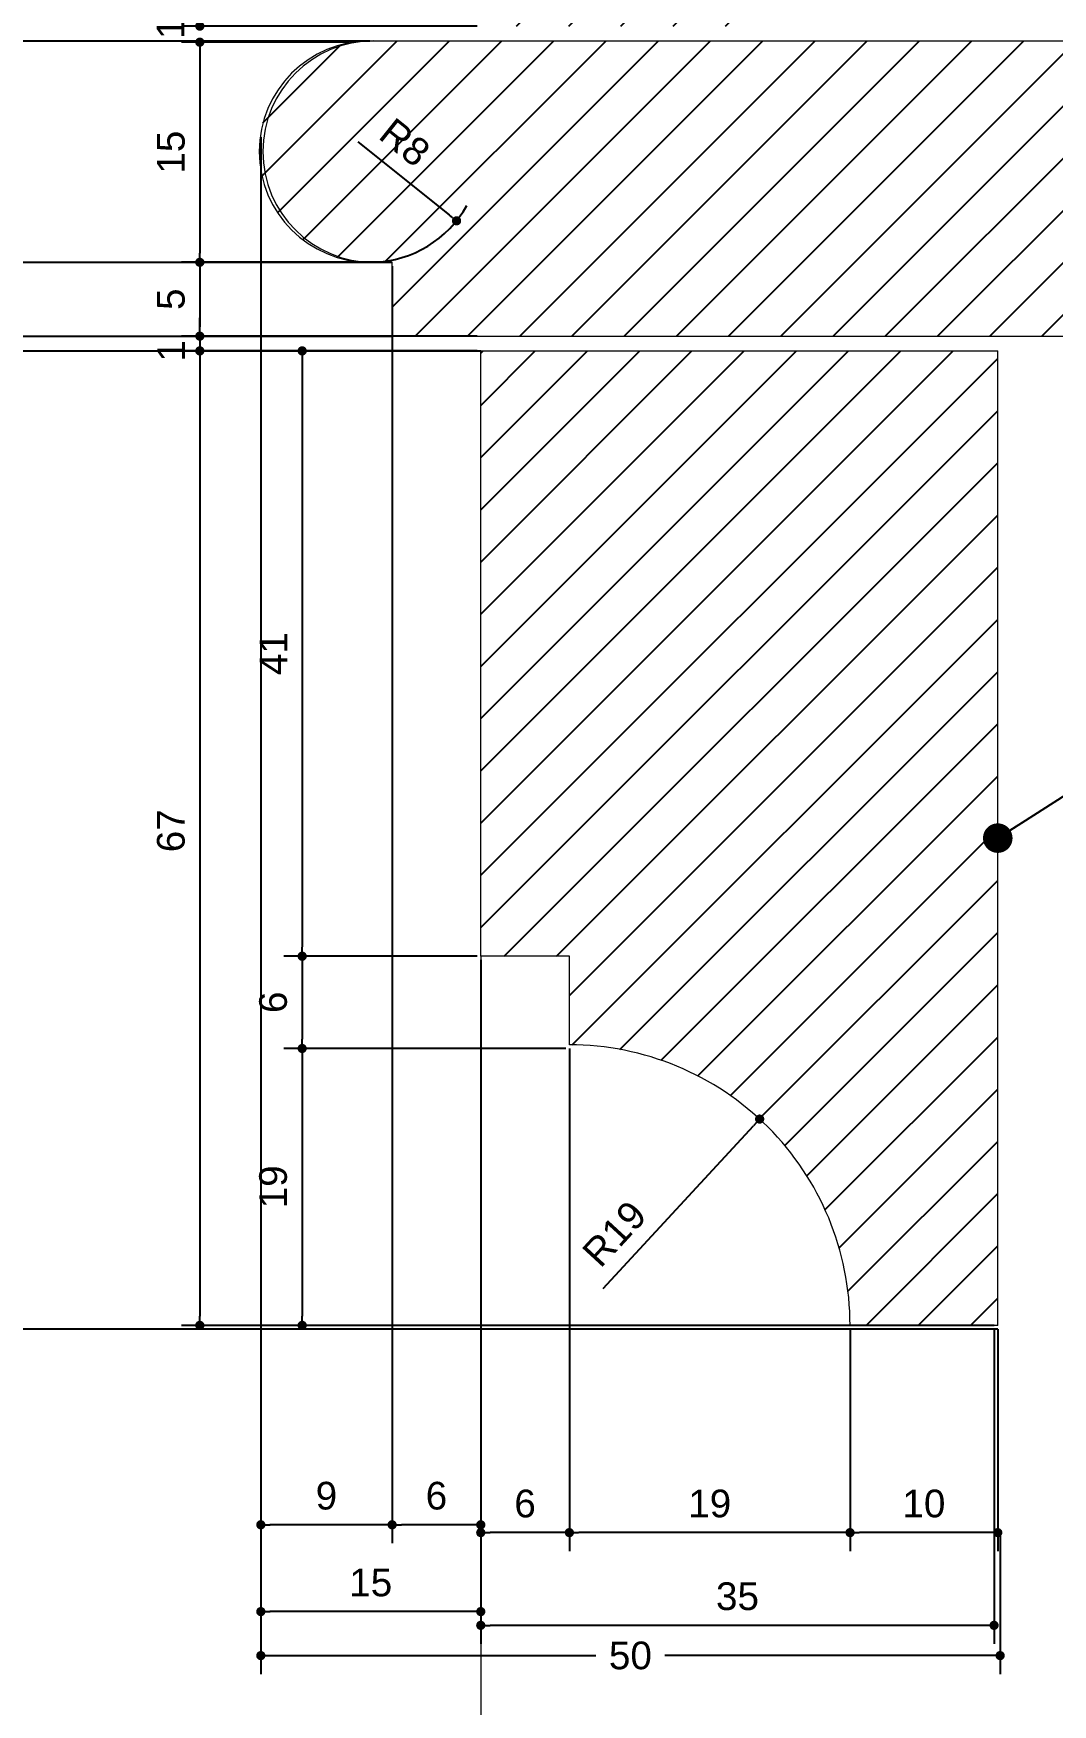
# Model space of a CAD drawing. Header units: inches. Extents: x 274057 to 444617, y 485849 to 635630.
# Drawn here: x 359455.8 to 359524.8, y 517236.6 to 517349.8 of the extents above; entities that cross this region are included whole.
import ezdxf

# ---------------------------------------------------------------- set-up
doc = ezdxf.new("R2010")
doc.units = ezdxf.units.IN
doc.header["$MEASUREMENT"] = 0
for name, color, linetype in [('8', 8, 'Continuous'), ('CQ curtains and frames', 252, 'Continuous'), ('CQ PANEL DIMENSION', 1, 'Continuous'), ('CQ SPOT DETAIL DIMENSION', 9, 'Continuous'), ('CQ SPOT DETAILS', 40, 'Continuous'), ('menuiserie', 32, 'Continuous')]:
    doc.layers.add(name, color=color, linetype=linetype)
doc.layers.add('Hardware Accs.', color=7, linetype='Continuous', lineweight=0)
doc.layers.add('Marble', color=6, linetype='Continuous', lineweight=0)
doc.styles.get("Standard").update_dxf_attribs({"font": 'arial.ttf'})
doc.dimstyles.new('chester 1.25', dxfattribs={"dimscale": 0.0125, "dimtxt": 150, "dimasz": 50, "dimexe": 100, "dimexo": 20, "dimgap": 80, "dimtad": 1, "dimdec": 0, "dimzin": 0, "dimdsep": 46, "dimtxsty": 'Standard', "dimblk": 'DOT', "dimcen": 100, "dimclrd": 1, "dimclre": 1, "dimclrt": 3, "dimadec": 0, "dimazin": 0, "dimtfac": 1, "dimtdec": 0, "dimtofl": 0, "dimtmove": 0, "dimatfit": 3, "dimfxl": 1, "dimtolj": 1, "dimtzin": 0, "dimlwd": -1, "dimarcsym": 0})
doc.dimstyles.new('chester 15', dxfattribs={"dimscale": 0.15, "dimtxt": 150, "dimasz": 100, "dimexe": 100, "dimexo": 0, "dimgap": 80, "dimtad": 1, "dimdec": 0, "dimzin": 0, "dimdsep": 46, "dimtxsty": 'Standard', "dimblk": 'DOT', "dimcen": 100, "dimclrd": 1, "dimclre": 1, "dimclrt": 3, "dimadec": 0, "dimazin": 0, "dimtfac": 1, "dimtdec": 0, "dimtofl": 0, "dimtmove": 0, "dimatfit": 3, "dimfxl": 1, "dimtolj": 1, "dimtzin": 0, "dimlwd": -1, "dimarcsym": 0})
doc.dimstyles.new('chester 5', dxfattribs={"dimscale": 0.05, "dimtxt": 150, "dimasz": 50, "dimexe": 100, "dimexo": 0, "dimgap": 80, "dimtad": 1, "dimdec": 0, "dimzin": 0, "dimdsep": 46, "dimtxsty": 'Standard', "dimblk": 'DOT', "dimcen": 100, "dimclrd": 1, "dimclre": 1, "dimclrt": 3, "dimadec": 0, "dimazin": 0, "dimtfac": 1, "dimtdec": 0, "dimtofl": 0, "dimtmove": 0, "dimatfit": 3, "dimfxl": 1, "dimtolj": 1, "dimtzin": 0, "dimlwd": -1, "dimarcsym": 0})
doc.dimstyles.get("Standard").update_dxf_attribs({"dimtxt": 0.18, "dimasz": 0.18, "dimexe": 0.18, "dimexo": 0.0625, "dimgap": 0.09, "dimtad": 0, "dimtih": 1, "dimtoh": 1, "dimdec": 4, "dimzin": 0, "dimdsep": 46, "dimtxsty": 'Standard', "dimcen": 0.09, "dimadec": 0, "dimazin": 0, "dimtfac": 1, "dimtdec": 4, "dimtofl": 0, "dimtmove": 0, "dimatfit": 3, "dimfxl": 1, "dimtolj": 1, "dimtzin": 0, "dimarcsym": 0})

# ---------------------------------------------------------------- blocks, each defined once
blk = doc.blocks.new('_Dot')
at = {"color": 0, "linetype": 'ByBlock', "lineweight": -2}
blk.add_line((-0.5, 0), (-1, 0), dxfattribs=at)
at = {"color": 0, "linetype": 'ByBlock', "const_width": 0.5}
blk.add_lwpolyline([(-0.25, 0, 1), (0.25, 0, 1)], format="xyb", close=True, dxfattribs=at)
blk = doc.blocks.new('*D1655')
at = {"layer": 'CQ PANEL DIMENSION', "color": 1, "lineweight": -2, "transparency": 16777216}
for p, q in [((361673.43, 517521.28), (361536.56, 517521.28)), ((361731.43, 517262.03), (361536.56, 517262.03))]:
    blk.add_line(p, q, dxfattribs=at)
at = {"layer": 'CQ PANEL DIMENSION', "color": 1, "transparency": 16777216}
blk.add_line((361541.56, 517518.78), (361541.56, 517264.53), dxfattribs=at)
at = {"layer": 'Defpoints', "color": 0, "transparency": 16777216}
for p in [(361673.43, 517521.28, 0), (361541.56, 517262.03), (361731.43, 517262.03, 0)]:
    blk.add_point(p, dxfattribs=at)
at = {"layer": 'CQ PANEL DIMENSION', "color": 1, "transparency": 16777216, "xscale": 2.5, "yscale": 2.5, "zscale": 2.5}
for p, rotation in [((361541.56, 517521.28), 90), ((361541.56, 517262.03), 270)]:
    blk.add_blockref('_Dot', p, dxfattribs=dict(at, rotation=rotation))
at = {"layer": 'CQ PANEL DIMENSION', "color": 3, "transparency": 16777216, "insert": (361533.73, 517391.66), "char_height": 7.5, "attachment_point": 5, "rotation": 90}
blk.add_mtext('\\A1;259', dxfattribs=at)
blk = doc.blocks.new('*D1612')
at = {"layer": 'CQ PANEL DIMENSION', "color": 1, "lineweight": -2, "transparency": 16777216}
for p, q in [((361731.43, 517262.03), (361536.56, 517262.03)), ((361696.43, 516517.28), (361536.56, 516517.28))]:
    blk.add_line(p, q, dxfattribs=at)
at = {"layer": 'CQ PANEL DIMENSION', "color": 1, "transparency": 16777216}
blk.add_line((361541.56, 517259.53), (361541.56, 516519.78), dxfattribs=at)
at = {"layer": 'Defpoints', "color": 0, "transparency": 16777216}
for p in [(361731.43, 517262.03, 0), (361541.56, 516517.28), (361696.43, 516517.28, 0)]:
    blk.add_point(p, dxfattribs=at)
at = {"layer": 'CQ PANEL DIMENSION', "color": 1, "transparency": 16777216, "xscale": 2.5, "yscale": 2.5, "zscale": 2.5}
for p, rotation in [((361541.56, 517262.03), 90), ((361541.56, 516517.28), 270)]:
    blk.add_blockref('_Dot', p, dxfattribs=dict(at, rotation=rotation))
at = {"layer": 'CQ PANEL DIMENSION', "color": 3, "transparency": 16777216, "insert": (361533.75, 516889.66), "char_height": 7.5, "attachment_point": 5, "rotation": 90}
blk.add_mtext('\\A1;745', dxfattribs=at)
blk = doc.blocks.new('*D1617')
at = {"layer": 'CQ SPOT DETAIL DIMENSION', "color": 1, "transparency": 16777216}
for p, q in [((361677.41, 517350.91), (361677.41, 517351.53)), ((361677.41, 517348.57), (361677.41, 517347.94))]:
    blk.add_line(p, q, dxfattribs=at)
at = {"layer": 'CQ SPOT DETAIL DIMENSION', "color": 1, "lineweight": -2, "transparency": 16777216}
for p, q in [((361696.18, 517350.28), (361676.16, 517350.28)), ((361687.52, 517349.19), (361676.16, 517349.19))]:
    blk.add_line(p, q, dxfattribs=at)
at = {"layer": 'Defpoints', "color": 0, "transparency": 16777216}
for p in [(361696.43, 517350.28, 0), (361677.41, 517349.19), (361687.77, 517349.19, 0)]:
    blk.add_point(p, dxfattribs=at)
at = {"layer": 'CQ SPOT DETAIL DIMENSION', "color": 1, "transparency": 16777216, "xscale": 0.625, "yscale": 0.625, "zscale": 0.625}
for p, rotation in [((361677.41, 517350.28), 270), ((361677.41, 517349.19), 90)]:
    blk.add_blockref('_Dot', p, dxfattribs=dict(at, rotation=rotation))
at = {"layer": 'CQ SPOT DETAIL DIMENSION', "color": 3, "transparency": 16777216, "insert": (361675.43, 517350.13), "char_height": 1.875, "attachment_point": 5, "rotation": 90}
blk.add_mtext('\\A1;1', dxfattribs=at)
blk = doc.blocks.new('*D1618')
at = {"layer": 'CQ SPOT DETAIL DIMENSION', "color": 1, "lineweight": -2, "transparency": 16777216}
for p, q in [((361687.52, 517349.19), (361676.16, 517349.19)), ((361690.18, 517334.28), (361676.16, 517334.28))]:
    blk.add_line(p, q, dxfattribs=at)
at = {"layer": 'CQ SPOT DETAIL DIMENSION', "color": 1, "transparency": 16777216}
blk.add_line((361677.41, 517348.57), (361677.41, 517334.91), dxfattribs=at)
at = {"layer": 'Defpoints', "color": 0, "transparency": 16777216}
for p in [(361687.77, 517349.19, 0), (361677.41, 517334.28), (361690.43, 517334.28, 0)]:
    blk.add_point(p, dxfattribs=at)
at = {"layer": 'CQ SPOT DETAIL DIMENSION', "color": 1, "transparency": 16777216, "xscale": 0.625, "yscale": 0.625, "zscale": 0.625}
for p, rotation in [((361677.41, 517349.19), 90), ((361677.41, 517334.28), 270)]:
    blk.add_blockref('_Dot', p, dxfattribs=dict(at, rotation=rotation))
at = {"layer": 'CQ SPOT DETAIL DIMENSION', "color": 3, "transparency": 16777216, "insert": (361675.46, 517341.74), "char_height": 1.875, "attachment_point": 5, "rotation": 90}
blk.add_mtext('\\A1;15', dxfattribs=at)
blk = doc.blocks.new('*D1619')
at = {"layer": 'CQ SPOT DETAIL DIMENSION', "color": 1, "lineweight": -2, "transparency": 16777216}
for p, q in [((361690.18, 517334.28), (361676.16, 517334.28)), ((361690.18, 517329.28), (361676.16, 517329.28))]:
    blk.add_line(p, q, dxfattribs=at)
at = {"layer": 'CQ SPOT DETAIL DIMENSION', "color": 1, "transparency": 16777216}
blk.add_line((361677.41, 517333.66), (361677.41, 517329.91), dxfattribs=at)
at = {"layer": 'Defpoints', "color": 0, "transparency": 16777216}
for p in [(361690.43, 517334.28, 0), (361677.41, 517329.28), (361690.43, 517329.28, 0)]:
    blk.add_point(p, dxfattribs=at)
at = {"layer": 'CQ SPOT DETAIL DIMENSION', "color": 1, "transparency": 16777216, "xscale": 0.625, "yscale": 0.625, "zscale": 0.625}
for p, rotation in [((361677.41, 517334.28), 90), ((361677.41, 517329.28), 270)]:
    blk.add_blockref('_Dot', p, dxfattribs=dict(at, rotation=rotation))
at = {"layer": 'CQ SPOT DETAIL DIMENSION', "color": 3, "transparency": 16777216, "insert": (361675.46, 517331.78), "char_height": 1.875, "attachment_point": 5, "rotation": 90}
blk.add_mtext('\\A1;5', dxfattribs=at)
blk = doc.blocks.new('*D1620')
at = {"layer": 'CQ SPOT DETAIL DIMENSION', "color": 1, "transparency": 16777216}
for p, q in [((361677.41, 517329.91), (361677.41, 517330.53)), ((361677.41, 517327.66), (361677.41, 517327.03))]:
    blk.add_line(p, q, dxfattribs=at)
at = {"layer": 'CQ SPOT DETAIL DIMENSION', "color": 1, "lineweight": -2, "transparency": 16777216}
for p, q in [((361690.18, 517329.28), (361676.16, 517329.28)), ((361690.18, 517328.28), (361676.16, 517328.28))]:
    blk.add_line(p, q, dxfattribs=at)
at = {"layer": 'Defpoints', "color": 0, "transparency": 16777216}
for p in [(361677.41, 517328.28), (361690.43, 517329.28, 0), (361690.43, 517328.28, 0)]:
    blk.add_point(p, dxfattribs=at)
at = {"layer": 'CQ SPOT DETAIL DIMENSION', "color": 1, "transparency": 16777216, "xscale": 0.625, "yscale": 0.625, "zscale": 0.625}
for p, rotation in [((361677.41, 517329.28), 270), ((361677.41, 517328.28), 90)]:
    blk.add_blockref('_Dot', p, dxfattribs=dict(at, rotation=rotation))
at = {"layer": 'CQ SPOT DETAIL DIMENSION', "color": 3, "transparency": 16777216, "insert": (361675.47, 517328.28), "char_height": 1.875, "attachment_point": 5, "rotation": 90}
blk.add_mtext('\\A1;1', dxfattribs=at)
blk = doc.blocks.new('*D1621')
at = {"layer": 'CQ SPOT DETAIL DIMENSION', "color": 1, "lineweight": -2, "transparency": 16777216}
for p, q in [((361696.43, 517286.53), (361696.43, 517240.71)), ((361731.18, 517262.03), (361731.18, 517240.71))]:
    blk.add_line(p, q, dxfattribs=at)
at = {"layer": 'CQ SPOT DETAIL DIMENSION', "color": 1, "transparency": 16777216}
blk.add_line((361730.56, 517241.96), (361697.06, 517241.96), dxfattribs=at)
at = {"layer": 'Defpoints', "color": 0, "transparency": 16777216}
for p in [(361696.43, 517286.78), (361731.18, 517262.28), (361696.43, 517241.96)]:
    blk.add_point(p, dxfattribs=at)
at = {"layer": 'CQ SPOT DETAIL DIMENSION', "color": 1, "transparency": 16777216, "xscale": 0.625, "yscale": 0.625, "zscale": 0.625, "rotation": 180}
blk.add_blockref('_Dot', (361696.43, 517241.96), dxfattribs=at)
at = {"layer": 'CQ SPOT DETAIL DIMENSION', "color": 1, "transparency": 16777216, "xscale": 0.625, "yscale": 0.625, "zscale": 0.625}
blk.add_blockref('_Dot', (361731.18, 517241.96), dxfattribs=at)
at = {"layer": 'CQ SPOT DETAIL DIMENSION', "color": 3, "transparency": 16777216, "insert": (361713.81, 517243.92), "char_height": 1.875, "attachment_point": 5}
blk.add_mtext('\\A1;35', dxfattribs=at)
blk = doc.blocks.new('*D1622')
at = {"layer": 'CQ SPOT DETAIL DIMENSION', "color": 1, "lineweight": -2, "transparency": 16777216}
for p, q in [((361721.43, 517262.03), (361721.43, 517246.99)), ((361731.43, 517262.03), (361731.43, 517246.99))]:
    blk.add_line(p, q, dxfattribs=at)
at = {"layer": 'CQ SPOT DETAIL DIMENSION', "color": 1, "transparency": 16777216}
blk.add_line((361730.81, 517248.24), (361722.06, 517248.24), dxfattribs=at)
at = {"layer": 'Defpoints', "color": 0, "transparency": 16777216}
for p in [(361721.43, 517262.28, 0), (361731.43, 517262.28), (361721.43, 517248.24)]:
    blk.add_point(p, dxfattribs=at)
at = {"layer": 'CQ SPOT DETAIL DIMENSION', "color": 1, "transparency": 16777216, "xscale": 0.625, "yscale": 0.625, "zscale": 0.625, "rotation": 180}
blk.add_blockref('_Dot', (361721.43, 517248.24), dxfattribs=at)
at = {"layer": 'CQ SPOT DETAIL DIMENSION', "color": 1, "transparency": 16777216, "xscale": 0.625, "yscale": 0.625, "zscale": 0.625}
blk.add_blockref('_Dot', (361731.43, 517248.24), dxfattribs=at)
at = {"layer": 'CQ SPOT DETAIL DIMENSION', "color": 3, "transparency": 16777216, "insert": (361726.43, 517250.2), "char_height": 1.875, "attachment_point": 5}
blk.add_mtext('\\A1;10', dxfattribs=at)
blk = doc.blocks.new('*D1623')
at = {"layer": 'CQ SPOT DETAIL DIMENSION', "color": 1, "lineweight": -2, "transparency": 16777216}
for p, q in [((361702.43, 517281.03), (361702.43, 517246.99)), ((361721.43, 517262.03), (361721.43, 517246.99))]:
    blk.add_line(p, q, dxfattribs=at)
at = {"layer": 'CQ SPOT DETAIL DIMENSION', "color": 1, "transparency": 16777216}
blk.add_line((361720.81, 517248.24), (361703.06, 517248.24), dxfattribs=at)
at = {"layer": 'Defpoints', "color": 0, "transparency": 16777216}
for p in [(361702.43, 517281.28, 0), (361721.43, 517262.28, 0), (361702.43, 517248.24)]:
    blk.add_point(p, dxfattribs=at)
at = {"layer": 'CQ SPOT DETAIL DIMENSION', "color": 1, "transparency": 16777216, "xscale": 0.625, "yscale": 0.625, "zscale": 0.625, "rotation": 180}
blk.add_blockref('_Dot', (361702.43, 517248.24), dxfattribs=at)
at = {"layer": 'CQ SPOT DETAIL DIMENSION', "color": 1, "transparency": 16777216, "xscale": 0.625, "yscale": 0.625, "zscale": 0.625}
blk.add_blockref('_Dot', (361721.43, 517248.24), dxfattribs=at)
at = {"layer": 'CQ SPOT DETAIL DIMENSION', "color": 3, "transparency": 16777216, "insert": (361711.93, 517250.2), "char_height": 1.875, "attachment_point": 5}
blk.add_mtext('\\A1;19', dxfattribs=at)
blk = doc.blocks.new('*D1624')
at = {"layer": 'CQ SPOT DETAIL DIMENSION', "color": 1, "lineweight": -2, "transparency": 16777216}
for p, q in [((361696.43, 517287.03), (361696.43, 517246.99)), ((361702.43, 517281.03), (361702.43, 517246.99))]:
    blk.add_line(p, q, dxfattribs=at)
at = {"layer": 'CQ SPOT DETAIL DIMENSION', "color": 1, "transparency": 16777216}
blk.add_line((361701.81, 517248.24), (361697.06, 517248.24), dxfattribs=at)
at = {"layer": 'Defpoints', "color": 0, "transparency": 16777216}
for p in [(361696.43, 517287.28, 0), (361702.43, 517281.28, 0), (361696.43, 517248.24)]:
    blk.add_point(p, dxfattribs=at)
at = {"layer": 'CQ SPOT DETAIL DIMENSION', "color": 1, "transparency": 16777216, "xscale": 0.625, "yscale": 0.625, "zscale": 0.625, "rotation": 180}
blk.add_blockref('_Dot', (361696.43, 517248.24), dxfattribs=at)
at = {"layer": 'CQ SPOT DETAIL DIMENSION', "color": 1, "transparency": 16777216, "xscale": 0.625, "yscale": 0.625, "zscale": 0.625}
blk.add_blockref('_Dot', (361702.43, 517248.24), dxfattribs=at)
at = {"layer": 'CQ SPOT DETAIL DIMENSION', "color": 3, "transparency": 16777216, "insert": (361699.43, 517250.2), "char_height": 1.875, "attachment_point": 5}
blk.add_mtext('\\A1;6', dxfattribs=at)
blk = doc.blocks.new('*D1625')
at = {"layer": 'CQ SPOT DETAIL DIMENSION', "color": 1, "lineweight": -2, "transparency": 16777216}
for p, q in [((361681.54, 517342.76), (361681.54, 517241.64)), ((361696.43, 517287.03), (361696.43, 517241.64))]:
    blk.add_line(p, q, dxfattribs=at)
at = {"layer": 'CQ SPOT DETAIL DIMENSION', "color": 1, "transparency": 16777216}
blk.add_line((361695.81, 517242.89), (361682.16, 517242.89), dxfattribs=at)
at = {"layer": 'Defpoints', "color": 0, "transparency": 16777216}
for p in [(361681.54, 517343.01, 0), (361696.43, 517287.28, 0), (361681.54, 517242.89)]:
    blk.add_point(p, dxfattribs=at)
at = {"layer": 'CQ SPOT DETAIL DIMENSION', "color": 1, "transparency": 16777216, "xscale": 0.625, "yscale": 0.625, "zscale": 0.625, "rotation": 180}
blk.add_blockref('_Dot', (361681.54, 517242.89), dxfattribs=at)
at = {"layer": 'CQ SPOT DETAIL DIMENSION', "color": 1, "transparency": 16777216, "xscale": 0.625, "yscale": 0.625, "zscale": 0.625}
blk.add_blockref('_Dot', (361696.43, 517242.89), dxfattribs=at)
at = {"layer": 'CQ SPOT DETAIL DIMENSION', "color": 3, "transparency": 16777216, "insert": (361688.98, 517244.85), "char_height": 1.875, "attachment_point": 5}
blk.add_mtext('\\A1;15', dxfattribs=at)
blk = doc.blocks.new('*D1626')
at = {"layer": 'CQ SPOT DETAIL DIMENSION', "color": 1, "lineweight": -2, "transparency": 16777216}
for p, q in [((361690.43, 517329.03), (361690.43, 517247.52)), ((361696.43, 517286.78), (361696.43, 517247.52))]:
    blk.add_line(p, q, dxfattribs=at)
at = {"layer": 'CQ SPOT DETAIL DIMENSION', "color": 1, "transparency": 16777216}
blk.add_line((361695.81, 517248.77), (361691.06, 517248.77), dxfattribs=at)
at = {"layer": 'Defpoints', "color": 0, "transparency": 16777216}
for p in [(361690.43, 517329.28, 0), (361696.43, 517287.03), (361690.43, 517248.77)]:
    blk.add_point(p, dxfattribs=at)
at = {"layer": 'CQ SPOT DETAIL DIMENSION', "color": 1, "transparency": 16777216, "xscale": 0.625, "yscale": 0.625, "zscale": 0.625, "rotation": 180}
blk.add_blockref('_Dot', (361690.43, 517248.77), dxfattribs=at)
at = {"layer": 'CQ SPOT DETAIL DIMENSION', "color": 1, "transparency": 16777216, "xscale": 0.625, "yscale": 0.625, "zscale": 0.625}
blk.add_blockref('_Dot', (361696.43, 517248.77), dxfattribs=at)
at = {"layer": 'CQ SPOT DETAIL DIMENSION', "color": 3, "transparency": 16777216, "insert": (361693.43, 517250.73), "char_height": 1.875, "attachment_point": 5}
blk.add_mtext('\\A1;6', dxfattribs=at)
blk = doc.blocks.new('*D1627')
at = {"layer": 'CQ SPOT DETAIL DIMENSION', "color": 1, "lineweight": -2, "transparency": 16777216}
for p, q in [((361681.54, 517334.03), (361681.54, 517247.52)), ((361690.43, 517334.03), (361690.43, 517247.52))]:
    blk.add_line(p, q, dxfattribs=at)
at = {"layer": 'CQ SPOT DETAIL DIMENSION', "color": 1, "transparency": 16777216}
blk.add_line((361689.81, 517248.77), (361682.16, 517248.77), dxfattribs=at)
at = {"layer": 'Defpoints', "color": 0, "transparency": 16777216}
for p in [(361681.54, 517334.28), (361690.43, 517334.28, 0), (361681.54, 517248.77)]:
    blk.add_point(p, dxfattribs=at)
at = {"layer": 'CQ SPOT DETAIL DIMENSION', "color": 1, "transparency": 16777216, "xscale": 0.625, "yscale": 0.625, "zscale": 0.625, "rotation": 180}
blk.add_blockref('_Dot', (361681.54, 517248.77), dxfattribs=at)
at = {"layer": 'CQ SPOT DETAIL DIMENSION', "color": 1, "transparency": 16777216, "xscale": 0.625, "yscale": 0.625, "zscale": 0.625}
blk.add_blockref('_Dot', (361690.43, 517248.77), dxfattribs=at)
at = {"layer": 'CQ SPOT DETAIL DIMENSION', "color": 3, "transparency": 16777216, "insert": (361685.98, 517250.73), "char_height": 1.875, "attachment_point": 5}
blk.add_mtext('\\A1;9', dxfattribs=at)
blk = doc.blocks.new('*D1628')
at = {"layer": 'CQ SPOT DETAIL DIMENSION', "color": 1, "lineweight": -2, "transparency": 16777216}
for p, q in [((361731.59, 517247.99), (361731.59, 517238.66)), ((361681.54, 517242.54), (361681.54, 517238.66))]:
    blk.add_line(p, q, dxfattribs=at)
at = {"layer": 'CQ SPOT DETAIL DIMENSION', "color": 1, "transparency": 16777216}
for p, q in [((361682.16, 517239.91), (361704.22, 517239.91)), ((361730.97, 517239.91), (361708.9, 517239.91))]:
    blk.add_line(p, q, dxfattribs=at)
at = {"layer": 'Defpoints', "color": 0, "transparency": 16777216}
for p in [(361731.59, 517248.24), (361681.54, 517242.79), (361731.59, 517239.91)]:
    blk.add_point(p, dxfattribs=at)
at = {"layer": 'CQ SPOT DETAIL DIMENSION', "color": 1, "transparency": 16777216, "xscale": 0.625, "yscale": 0.625, "zscale": 0.625, "rotation": 180}
blk.add_blockref('_Dot', (361681.54, 517239.91), dxfattribs=at)
at = {"layer": 'CQ SPOT DETAIL DIMENSION', "color": 1, "transparency": 16777216, "xscale": 0.625, "yscale": 0.625, "zscale": 0.625}
blk.add_blockref('_Dot', (361731.59, 517239.91), dxfattribs=at)
at = {"layer": 'CQ SPOT DETAIL DIMENSION', "color": 3, "transparency": 16777216, "insert": (361706.56, 517239.91), "char_height": 1.875, "attachment_point": 5}
blk.add_mtext('\\A1;50', dxfattribs=at)
blk = doc.blocks.new('*D1629')
at = {"layer": 'CQ SPOT DETAIL DIMENSION', "color": 1, "transparency": 16777216}
blk.add_line((361688.11, 517342.44), (361694.3, 517337.49), dxfattribs=at)
at = {"layer": 'CQ SPOT DETAIL DIMENSION', "color": 1, "lineweight": -2, "transparency": 16777216}
blk.add_arc((361688.93, 517341.78), 7.5, 271.9099, 330.8514, dxfattribs=at)
at = {"layer": 'Defpoints', "color": 0, "transparency": 16777216}
for p in [(361688.93, 517341.78, 0), (361694.79, 517337.09, 0)]:
    blk.add_point(p, dxfattribs=at)
at = {"layer": 'CQ SPOT DETAIL DIMENSION', "color": 1, "transparency": 16777216, "xscale": 0.625, "yscale": 0.625, "zscale": 0.625, "rotation": 321.3020865167359}
blk.add_blockref('_Dot', (361694.79, 517337.09), dxfattribs=at)
at = {"layer": 'CQ SPOT DETAIL DIMENSION', "color": 3, "transparency": 16777216, "insert": (361691.29, 517342.4), "char_height": 1.875, "attachment_point": 5, "rotation": 321.3021}
blk.add_mtext('\\A1;R8', dxfattribs=at)
blk = doc.blocks.new('*D1630')
at = {"layer": 'CQ SPOT DETAIL DIMENSION', "color": 1, "lineweight": -2, "transparency": 16777216}
for p, q in [((361696.18, 517329.28), (361676.16, 517329.28)), ((361731.18, 517262.28), (361676.16, 517262.28))]:
    blk.add_line(p, q, dxfattribs=at)
at = {"layer": 'CQ SPOT DETAIL DIMENSION', "color": 1, "transparency": 16777216}
blk.add_line((361677.41, 517328.66), (361677.41, 517262.91), dxfattribs=at)
at = {"layer": 'Defpoints', "color": 0, "transparency": 16777216}
for p in [(361696.43, 517329.28, 0), (361677.41, 517262.28), (361731.43, 517262.28)]:
    blk.add_point(p, dxfattribs=at)
at = {"layer": 'CQ SPOT DETAIL DIMENSION', "color": 1, "transparency": 16777216, "xscale": 0.625, "yscale": 0.625, "zscale": 0.625}
for p, rotation in [((361677.41, 517329.28), 90), ((361677.41, 517262.28), 270)]:
    blk.add_blockref('_Dot', p, dxfattribs=dict(at, rotation=rotation))
at = {"layer": 'CQ SPOT DETAIL DIMENSION', "color": 3, "transparency": 16777216, "insert": (361675.46, 517295.78), "char_height": 1.875, "attachment_point": 5, "rotation": 90}
blk.add_mtext('\\A1;67', dxfattribs=at)
blk = doc.blocks.new('*D1631')
at = {"layer": 'CQ SPOT DETAIL DIMENSION', "color": 1, "lineweight": -2, "transparency": 16777216}
for p, q in [((361696.18, 517328.28), (361683.09, 517328.28)), ((361696.18, 517287.28), (361683.09, 517287.28))]:
    blk.add_line(p, q, dxfattribs=at)
at = {"layer": 'CQ SPOT DETAIL DIMENSION', "color": 1, "transparency": 16777216}
blk.add_line((361684.34, 517327.66), (361684.34, 517287.91), dxfattribs=at)
at = {"layer": 'Defpoints', "color": 0, "transparency": 16777216}
for p in [(361696.43, 517328.28), (361684.34, 517287.28), (361696.43, 517287.28)]:
    blk.add_point(p, dxfattribs=at)
at = {"layer": 'CQ SPOT DETAIL DIMENSION', "color": 1, "transparency": 16777216, "xscale": 0.625, "yscale": 0.625, "zscale": 0.625}
for p, rotation in [((361684.34, 517328.28), 90), ((361684.34, 517287.28), 270)]:
    blk.add_blockref('_Dot', p, dxfattribs=dict(at, rotation=rotation))
at = {"layer": 'CQ SPOT DETAIL DIMENSION', "color": 3, "transparency": 16777216, "insert": (361682.39, 517307.78), "char_height": 1.875, "attachment_point": 5, "rotation": 90}
blk.add_mtext('\\A1;41', dxfattribs=at)
blk = doc.blocks.new('*D1632')
at = {"layer": 'CQ SPOT DETAIL DIMENSION', "color": 1, "lineweight": -2, "transparency": 16777216}
for p, q in [((361696.18, 517287.28), (361683.09, 517287.28)), ((361702.18, 517281.03), (361683.09, 517281.03))]:
    blk.add_line(p, q, dxfattribs=at)
at = {"layer": 'CQ SPOT DETAIL DIMENSION', "color": 1, "transparency": 16777216}
blk.add_line((361684.34, 517286.66), (361684.34, 517281.66), dxfattribs=at)
at = {"layer": 'Defpoints', "color": 0, "transparency": 16777216}
for p in [(361696.43, 517287.28), (361684.34, 517281.03), (361702.43, 517281.03)]:
    blk.add_point(p, dxfattribs=at)
at = {"layer": 'CQ SPOT DETAIL DIMENSION', "color": 1, "transparency": 16777216, "xscale": 0.625, "yscale": 0.625, "zscale": 0.625}
for p, rotation in [((361684.34, 517287.28), 90), ((361684.34, 517281.03), 270)]:
    blk.add_blockref('_Dot', p, dxfattribs=dict(at, rotation=rotation))
at = {"layer": 'CQ SPOT DETAIL DIMENSION', "color": 3, "transparency": 16777216, "insert": (361682.38, 517284.16), "char_height": 1.875, "attachment_point": 5, "rotation": 90}
blk.add_mtext('\\A1;6', dxfattribs=at)
blk = doc.blocks.new('*D1633')
at = {"layer": 'CQ SPOT DETAIL DIMENSION', "color": 1, "lineweight": -2, "transparency": 16777216}
for p, q in [((361702.18, 517281.03), (361683.09, 517281.03)), ((361721.18, 517262.28), (361683.09, 517262.28))]:
    blk.add_line(p, q, dxfattribs=at)
at = {"layer": 'CQ SPOT DETAIL DIMENSION', "color": 1, "transparency": 16777216}
blk.add_line((361684.34, 517280.41), (361684.34, 517262.91), dxfattribs=at)
at = {"layer": 'Defpoints', "color": 0, "transparency": 16777216}
for p in [(361702.43, 517281.03), (361684.34, 517262.28), (361721.43, 517262.28)]:
    blk.add_point(p, dxfattribs=at)
at = {"layer": 'CQ SPOT DETAIL DIMENSION', "color": 1, "transparency": 16777216, "xscale": 0.625, "yscale": 0.625, "zscale": 0.625}
for p, rotation in [((361684.34, 517281.03), 90), ((361684.34, 517262.28), 270)]:
    blk.add_blockref('_Dot', p, dxfattribs=dict(at, rotation=rotation))
at = {"layer": 'CQ SPOT DETAIL DIMENSION', "color": 3, "transparency": 16777216, "insert": (361682.38, 517271.66), "char_height": 1.875, "attachment_point": 5, "rotation": 90}
blk.add_mtext('\\A1;19', dxfattribs=at)
blk = doc.blocks.new('*D1634')
at = {"layer": 'CQ SPOT DETAIL DIMENSION', "color": 1, "transparency": 16777216}
blk.add_line((361704.72, 517264.77), (361714.89, 517275.79), dxfattribs=at)
at = {"layer": 'Defpoints', "color": 0, "transparency": 16777216}
for p in [(361715.31, 517276.25, 0), (361702.43, 517262.28, 0)]:
    blk.add_point(p, dxfattribs=at)
at = {"layer": 'CQ SPOT DETAIL DIMENSION', "color": 1, "transparency": 16777216, "xscale": 0.625, "yscale": 0.625, "zscale": 0.625, "rotation": 47.32914973156379}
blk.add_blockref('_Dot', (361715.31, 517276.25), dxfattribs=at)
at = {"layer": 'CQ SPOT DETAIL DIMENSION', "color": 3, "transparency": 16777216, "insert": (361705.48, 517268.48), "char_height": 1.875, "attachment_point": 5, "rotation": 47.3291}
blk.add_mtext('\\A1;R19', dxfattribs=at)
blk = doc.blocks.new('*D1319')
at = {"layer": 'CQ PANEL DIMENSION', "color": 1, "lineweight": -2, "transparency": 16777216}
for p, q in [((358368.71, 517284.78), (358368.71, 517646.78)), ((360075.1, 517284.78), (360075.1, 517646.78))]:
    blk.add_line(p, q, dxfattribs=at)
at = {"layer": 'CQ PANEL DIMENSION', "color": 1, "transparency": 16777216}
blk.add_line((358383.71, 517631.78), (360060.1, 517631.78), dxfattribs=at)
at = {"layer": 'Defpoints', "color": 0, "transparency": 16777216}
for p in [(360075.1, 517631.78), (358368.71, 517284.78, -0.03), (360075.1, 517284.78, 0)]:
    blk.add_point(p, dxfattribs=at)
at = {"layer": 'CQ PANEL DIMENSION', "color": 1, "transparency": 16777216, "xscale": 15, "yscale": 15, "zscale": 15, "rotation": 180}
blk.add_blockref('_Dot', (358368.71, 517631.78), dxfattribs=at)
at = {"layer": 'CQ PANEL DIMENSION', "color": 1, "transparency": 16777216, "xscale": 15, "yscale": 15, "zscale": 15}
blk.add_blockref('_Dot', (360075.1, 517631.78), dxfattribs=at)
at = {"layer": 'CQ PANEL DIMENSION', "color": 3, "transparency": 16777216, "insert": (359221.9, 517655.27), "char_height": 22.5, "attachment_point": 5}
blk.add_mtext('\\A1;1706', dxfattribs=at)
blk = doc.blocks.new('tv cabinet fireplace')
at = {"layer": '8'}
h = blk.add_hatch(dxfattribs=at)
h.set_pattern_fill('ANSI31', color=256, scale=20)
h.set_pattern_definition([(45, (148243.981, 586943.8055), (-1.767766953, 1.767766953), [])])
edge = h.paths.add_edge_path()
edge.add_line((362267.43, 517521.28), (361673.43, 517521.28))
edge.add_arc((361667.43, 517521.28), 6, -90, 0, ccw=False)
edge.add_line((361667.43, 517515.28), (361667.43, 517501.28))
edge.add_line((361667.43, 517501.28), (362267.43, 517501.28))
edge.add_line((362267.43, 517501.28), (362267.43, 517521.28))
edge = h.paths.add_edge_path()
edge.add_line((362267.43, 517501.28), (361677.43, 517501.28))
edge.add_line((361677.43, 517501.28), (361677.43, 517495.28))
edge.add_arc((361677.43, 517481.28), 14, 0, 90, ccw=False)
edge.add_line((361691.43, 517481.28), (362267.43, 517481.28))
edge.add_line((362267.43, 517481.28), (362267.43, 517501.28))
h.paths.add_polyline_path([(361716.43, 517480.28), (361696.43, 517480.28), (361696.43, 517350.28), (361716.43, 517350.28)])
edge = h.paths.add_edge_path()
edge.add_line((362267.43, 517349.28), (361688.93, 517349.28))
edge.add_arc((361688.93, 517341.78), 7.5, 90, 270)
edge.add_line((361688.93, 517334.28), (361690.43, 517334.28))
edge.add_line((361690.43, 517334.28), (361690.43, 517329.28))
edge.add_line((361690.43, 517329.28), (362085.44, 517329.28))
edge.add_line((362085.44, 517329.28), (362085.44, 517329.28))
edge.add_line((362085.44, 517329.28), (362110.43, 517329.28))
edge.add_line((362110.43, 517329.28), (362267.43, 517329.28))
edge.add_line((362267.43, 517329.28), (362267.43, 517349.28))
h = blk.add_hatch(dxfattribs=at)
h.set_pattern_fill('ANSI31', color=256, scale=20)
h.set_pattern_definition([(45, (-383.4847, -4e-09), (-1.767766953, 1.767766953), [])])
edge = h.paths.add_edge_path()
edge.add_line((361721.43, 517262.28), (361731.43, 517262.28))
edge.add_line((361731.43, 517262.28), (361731.43, 517328.28))
edge.add_line((361731.43, 517328.28), (361696.43, 517328.28))
edge.add_line((361696.43, 517328.28), (361696.43, 517330.28))
edge.add_line((361696.43, 517330.28), (361696.43, 517287.28))
edge.add_line((361696.43, 517287.28), (361702.43, 517287.28))
edge.add_line((361702.43, 517287.28), (361702.43, 517281.28))
edge.add_arc((361702.43, 517262.28), 19, 0, 90, ccw=False)
at = {"layer": 'Hardware Accs.', "color": 6}
for p, q in [((361688.93, 517349.28, 0.09), (362267.43, 517349.28, 0.09)), ((361690.43, 517329.28, 0.09), (361690.43, 517334.28, 0.09)), ((361690.43, 517329.28, 0.09), (362267.43, 517329.28, 0.09)), ((361696.43, 517328.28, 0.09), (361731.43, 517328.28, 0.09)), ((361731.43, 517262.28, 0.09), (361731.43, 517328.28, 0.09)), ((361696.43, 517287.28, 0.09), (361696.43, 516517.28, 0.09))]:
    blk.add_line(p, q, dxfattribs=at)
at = {"layer": 'Hardware Accs.', "color": 6, "elevation": 0.09}
blk.add_lwpolyline([(361731.43, 517262.28), (361721.43, 517262.28, 0.414214), (361702.43, 517281.28), (361702.43, 517287.28), (361696.43, 517287.28), (361696.43, 517328.28)], format="xyb", dxfattribs=at)
at = {"layer": 'Hardware Accs.', "color": 6}
for centre in [(361688.93, 517341.78, 0.09), (361689.18, 517341.78, 0.09)]:
    blk.add_arc(centre, 7.5, 90, 270, dxfattribs=at)
at = {"layer": 'Marble'}
blk.add_line((361688.93, 517334.28, 0.09), (361690.43, 517334.28, 0.09), dxfattribs=at)
at = {"layer": 'menuiserie', "ltscale": 2}
for p, q in [((361636.93, 517349.28, 0.09), (361688.93, 517349.28, 0.09)), ((361636.93, 517334.28, 0.09), (361690.43, 517334.28, 0.09)), ((361638.43, 517329.28, 0.09), (361690.43, 517329.28, 0.09)), ((361661.07, 517328.28, 0.09), (361696.43, 517328.28, 0.09))]:
    blk.add_line(p, q, dxfattribs=at)
at = {"layer": 'CQ PANEL DIMENSION'}
for base, p1, p2, picture, middle in [((361541.56, 517262.03, 0.09), (361673.43, 517521.28, 0.09), (361731.43, 517262.03, 0.09), '*D1655', (361533.73, 517391.66, 0.09)), ((361541.56, 516517.28, 0.09), (361731.43, 517262.03, 0.09), (361696.43, 516517.28, 0.09), '*D1612', (361533.75, 516889.66, 0.09))]:
    dim = blk.add_linear_dim(base=base, p1=p1, p2=p2, angle=90, dimstyle='chester 5', override={"dimtmove": 1}, dxfattribs=at)
    dim.commit()
    dim.dimension.update_dxf_attribs({"geometry": picture, "text_midpoint": middle})
at = {"layer": 'CQ SPOT DETAIL DIMENSION', "color": 6}
for base, p1, p2, picture, middle in [((361677.41, 517349.19, 0.09), (361696.43, 517350.28, 0.09), (361687.77, 517349.19, 0.09), '*D1617', (361677.37, 517350.13, 0.09)), ((361677.41, 517328.28, 0.09), (361690.43, 517329.28, 0.09), (361690.43, 517328.28, 0.09), '*D1620', (361677.41, 517328.28, 0.09))]:
    dim = blk.add_linear_dim(base=base, p1=p1, p2=p2, angle=90, dimstyle='chester 1.25', override={"dimtmove": 1}, dxfattribs=at)
    dim.commit()
    dim.dimension.update_dxf_attribs({"geometry": picture, "text_midpoint": middle, "dimtype": 128})
for base, p1, p2, picture, middle in [((361677.41, 517334.28, 0.09), (361687.77, 517349.19, 0.09), (361690.43, 517334.28, 0.09), '*D1618', (361675.46, 517341.74, 0.09)), ((361677.41, 517329.28, 0.09), (361690.43, 517334.28, 0.09), (361690.43, 517329.28, 0.09), '*D1619', (361675.46, 517331.78, 0.09)), ((361684.34, 517281.03, 0.09), (361696.43, 517287.28, 0.09), (361702.43, 517281.03, 0.09), '*D1632', (361682.38, 517284.16, 0.09)), ((361684.34, 517262.28, 0.09), (361702.43, 517281.03, 0.09), (361721.43, 517262.28, 0.09), '*D1633', (361682.38, 517271.66, 0.09))]:
    dim = blk.add_linear_dim(base=base, p1=p1, p2=p2, angle=90, dimstyle='chester 1.25', override={"dimtmove": 1}, dxfattribs=at)
    dim.commit()
    dim.dimension.update_dxf_attribs({"geometry": picture, "text_midpoint": middle})
for center, mpoint, picture, middle in [((361688.9342, 517341.784, 0.092), (361694.7876, 517337.0949, 0.092), '*D1629', (361690.0708, 517340.8734, 0.092)), ((361702.43, 517262.28, 0.09), (361715.31, 517276.25, 0.09), '*D1634', (361706.92, 517267.15, 0.09))]:
    dim = blk.add_radius_dim(center=center, mpoint=mpoint, dimstyle='chester 1.25', dxfattribs=at)
    dim.commit()
    dim.dimension.update_dxf_attribs({"geometry": picture, "text_midpoint": middle, "dimtype": 132})
for base, p1, p2, override, picture, middle in [((361681.54, 517242.89, 0.09), (361696.43, 517287.28, 0.09), (361681.54, 517343.01, 0.09), {"dimtmove": 1}, '*D1625', (361688.98, 517244.85, 0.09)), ((361696.43, 517248.24, 0.09), (361702.43, 517281.28, 0.09), (361696.43, 517287.28, 0.09), {"dimtmove": 1}, '*D1624', (361699.43, 517250.2, 0.09)), ((361702.43, 517248.24, 0.09), (361721.43, 517262.28, 0.09), (361702.43, 517281.28, 0.09), {"dimtmove": 1}, '*D1623', (361711.93, 517250.2, 0.09)), ((361731.59, 517239.91, 0.09), (361681.54, 517242.79, 0.09), (361731.59, 517248.24, 0.09), {"dimtad": 0}, '*D1628', (361706.56, 517239.91, 0.09))]:
    dim = blk.add_linear_dim(base=base, p1=p1, p2=p2, dimstyle='chester 1.25', override=override, dxfattribs=at)
    dim.commit()
    dim.dimension.update_dxf_attribs({"geometry": picture, "text_midpoint": middle})
for base, p1, p2, picture, middle in [((361681.54, 517248.77, 0.09), (361690.43, 517334.28, 0.09), (361681.54, 517334.28, 0.09), '*D1627', (361685.98, 517250.73, 0.09)), ((361690.43, 517248.77, 0.09), (361696.43, 517287.03, 0.09), (361690.43, 517329.28, 0.09), '*D1626', (361693.43, 517250.73, 0.09)), ((361696.43, 517241.96, 0.09), (361731.18, 517262.28, 0.09), (361696.43, 517286.78, 0.09), '*D1621', (361713.81, 517243.92, 0.09)), ((361721.43, 517248.24, 0.09), (361731.43, 517262.28, 0.09), (361721.43, 517262.28, 0.09), '*D1622', (361726.43, 517250.2, 0.09))]:
    dim = blk.add_linear_dim(base=base, p1=p1, p2=p2, dimstyle='chester 1.25', dxfattribs=at)
    dim.commit()
    dim.dimension.update_dxf_attribs({"geometry": picture, "text_midpoint": middle})
for base, p1, p2, picture, middle in [((361677.41, 517262.28, 0.09), (361696.43, 517329.28, 0.09), (361731.43, 517262.28, 0.09), '*D1630', (361675.46, 517295.78, 0.09)), ((361684.34, 517287.28, 0.09), (361696.43, 517328.28, 0.09), (361696.43, 517287.28, 0.09), '*D1631', (361682.39, 517307.78, 0.09))]:
    dim = blk.add_linear_dim(base=base, p1=p1, p2=p2, angle=90, dimstyle='chester 1.25', dxfattribs=at)
    dim.commit()
    dim.dimension.update_dxf_attribs({"geometry": picture, "text_midpoint": middle})

msp = doc.modelspace()

# ---------------------------------------------------------------- hatches: boundary and pattern name
at = {"layer": 'CQ curtains and frames', "linetype": 'ByBlock', "ltscale": 200}
h = msp.add_hatch(dxfattribs=at)
h.set_pattern_fill('PLASTI,_O', color=256, scale=500, angle=90)
h.set_pattern_definition([(90, (0, 0), (-125, 8e-15), []), (90, (-15.62, 1e-15), (-125, 8e-15), []), (90, (-31.25, 2e-15), (-125, 8e-15), []), (90, (-78.12, 5e-15), (-125, 8e-15), [])])
edge = h.paths.add_edge_path()
edge.add_line((359636.1, 517521.28), (359636.1, 519159.24))
edge.add_line((359636.1, 519159.24), (359615.1, 519189.24))
edge.add_line((359615.1, 519189.24), (359611.1, 519259.37))
edge.add_line((359611.1, 519259.37), (359625.1, 519279.41))
edge.add_line((359625.1, 519279.41), (359625.1, 519299.28))
edge.add_line((359625.1, 519299.28), (354065.1, 519299.34))
edge.add_line((354065.1, 519299.34), (354065.1, 519279.41))
edge.add_line((354065.1, 519279.41), (354069.1, 519279.41))
edge.add_line((354069.1, 519279.41), (354070.27, 519276.58))
edge.add_line((354070.27, 519276.58), (354073.1, 519275.41))
edge.add_line((354073.1, 519275.41), (354073.1, 519272.41))
edge.add_arc((354073.1, 519269.41), 3, 0, 90, ccw=False)
edge.add_line((354076.1, 519269.41), (354079.1, 519269.41))
edge.add_line((354079.1, 519269.41), (354079.1, 519229.24))
edge.add_line((354079.1, 519229.24), (354076.1, 519229.24))
edge.add_arc((354073.1, 519229.24), 3, 270, 360, ccw=False)
edge.add_line((354073.1, 519226.24), (354073.1, 519223.24))
edge.add_arc((354073.1, 519219.24), 4, 90, 180)
edge.add_line((354069.1, 519219.24), (354065.1, 519219.24))
edge.add_line((354065.1, 519219.24), (354065.1, 519199.24))
edge.add_line((354065.1, 519199.24), (354068.1, 519199.24))
edge.add_arc((354071.1, 519199.24), 3, 180, 270)
edge.add_line((354071.1, 519196.24), (354071.1, 519193.24))
edge.add_arc((354071.1, 519189.24), 4, -90, 90, ccw=False)
edge.add_line((354071.1, 519185.24), (354071.1, 519182.24))
edge.add_arc((354071.1, 519179.24), 3, 90, 180)
edge.add_line((354068.1, 519179.24), (354065.1, 519179.24))
edge.add_line((354065.1, 519179.24), (354065.1, 519157.92))
edge.add_line((354065.1, 519157.92), (354052.04, 519157.92))
edge.add_line((354052.04, 519157.92), (354069.17, 516514.31))
edge.add_line((354069.17, 516514.31), (354295.1, 516514.25))
edge.add_line((354295.1, 516514.25), (354295.1, 519049.28))
edge.add_line((354295.1, 519049.28), (359395.1, 519049.28))
edge.add_line((359395.1, 519049.28), (359394.66, 517521.28))
edge.add_line((359394.66, 517521.28), (359636.1, 517521.42))

# ---------------------------------------------------------------- block references
at = {"layer": 'CQ PANEL DIMENSION'}
msp.add_blockref('tv cabinet fireplace', (-2210.33, 0, -0.09), dxfattribs=at)

# ---------------------------------------------------------------- dimensions: what is measured, and where the dimension line sits
dim = msp.add_linear_dim(base=(360075.1, 517631.78), p1=(358368.71, 517284.78, -0.03), p2=(360075.1, 517284.78, 0), dimstyle='chester 15', dxfattribs=at)
dim.commit()
dim.dimension.update_dxf_attribs({"geometry": '*D1319', "text_midpoint": (359221.9, 517655.27)})

# ---------------------------------------------------------------- leaders
at = {"layer": 'CQ SPOT DETAILS', "color": 1}
msp.add_leader([(359521.1, 517295.28, 0), (359547.81, 517312.32, 0), (359563.35, 517312.32, 0)], dimstyle='Standard', override={"dimasz": 2, "dimldrblk": 'Dot', "dimfxl": 0.1, "dimarcsym": 2}, dxfattribs=at)

doc.saveas('drawing.dxf')
